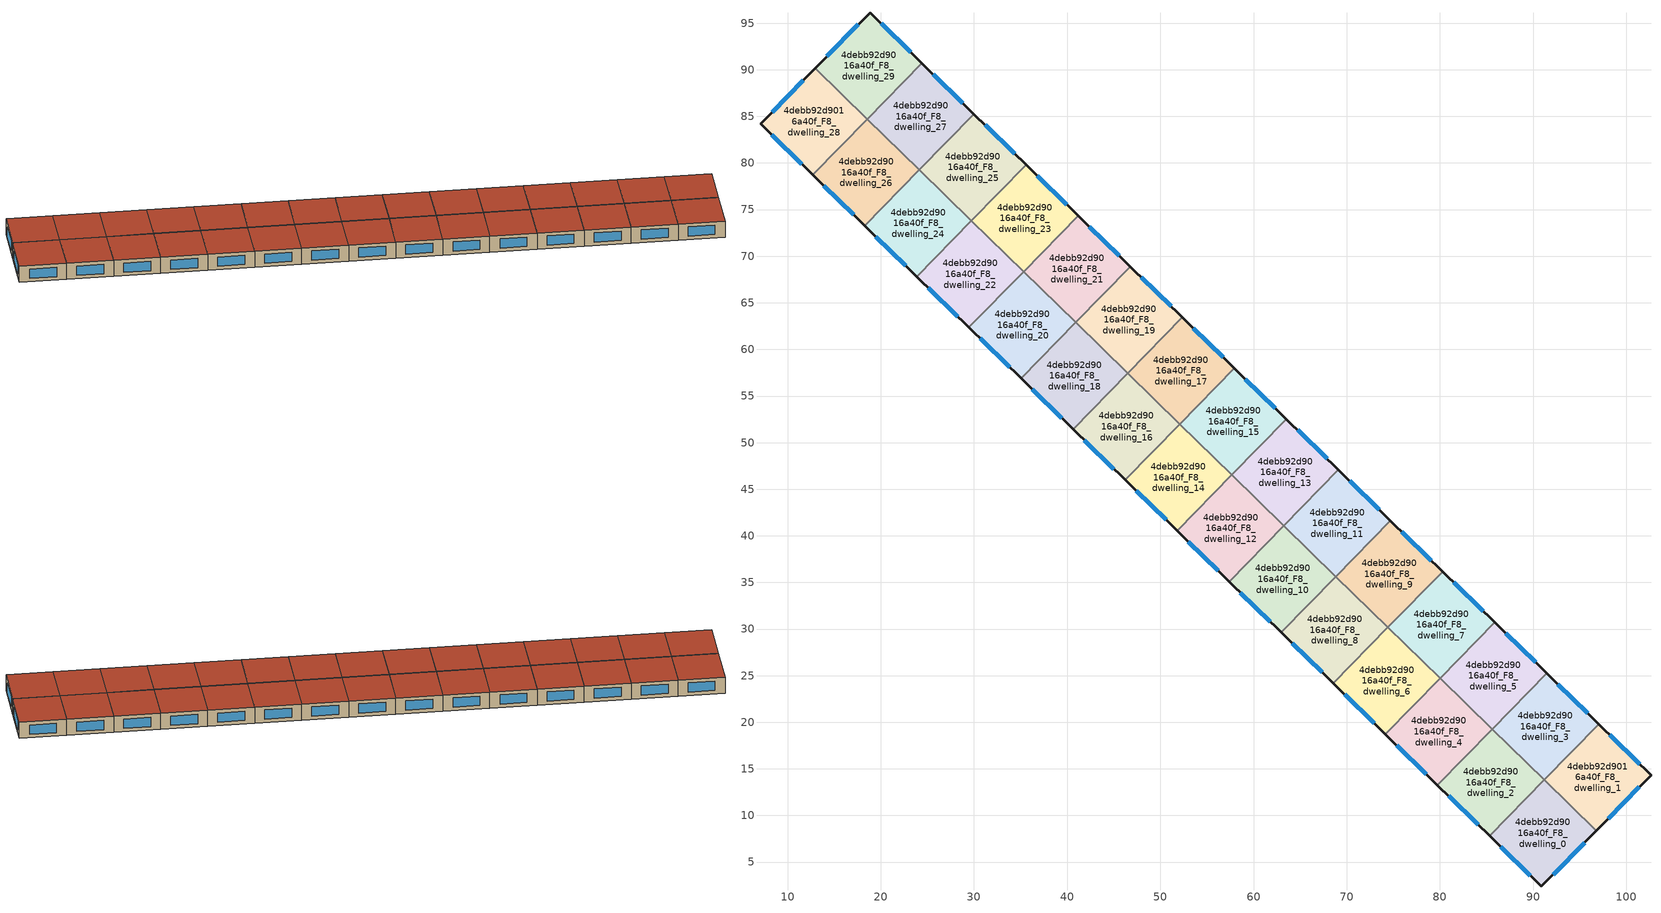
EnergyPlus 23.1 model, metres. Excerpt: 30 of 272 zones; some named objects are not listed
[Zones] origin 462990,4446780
4debb92d9016a40f_F8_dwelling_0
 floor to 4debb92d9016a40f_F7_dwelling_0 (EU_floor_Construction): 96.78,8.37 90.88,2.38 85.32,7.81 91.19,13.82 z24
 wall outside (EU_wall_Construction): 85.32,7.81 90.88,2.38 96.78,8.37 z24:27
 wall to 4debb92d9016a40f_F8_dwelling_1 (EU_wall_Construction): 96.78,8.37 91.19,13.82 z24:27
 wall to 4debb92d9016a40f_F8_dwelling_2 (EU_wall_Construction): 91.18,13.81 85.32,7.81 z24:27
 wall to 4debb92d9016a40f_F8_dwelling_3 (EU_wall_Construction): 91.19,13.82 91.18,13.81 z24:27
 window (EU_Window_Construction): 92.15,3.66 95.51,7.08 / 86.51,6.65 89.69,3.54 z24.64:26.36
 roof outside (EU_roof_Construction): 90.88,2.38 96.78,8.37 91.19,13.82 85.32,7.81 z27
4debb92d9016a40f_F8_dwelling_1
 floor to 4debb92d9016a40f_F7_dwelling_1 (EU_floor_Construction): 102.64,14.33 96.78,8.37 91.19,13.82 97.03,19.8 z24
 wall outside (EU_wall_Construction): 96.78,8.37 102.64,14.33 97.03,19.8 z24:27
 wall to 4debb92d9016a40f_F8_dwelling_3 (EU_wall_Construction): 97.03,19.8 91.19,13.82 z24:27
 window (EU_Window_Construction): 98.03,9.64 101.39,13.05 / 101.44,15.5 98.24,18.63 z24.64:26.36
 roof outside (EU_roof_Construction): 96.78,8.37 102.64,14.33 97.03,19.8 91.19,13.82 z27
4debb92d9016a40f_F8_dwelling_10
 floor to 4debb92d9016a40f_F7_dwelling_10 (EU_floor_Construction): 68.84,35.62 62.98,29.63 57.39,35.08 63.25,41.08 z24
 wall outside (EU_wall_Construction): 57.39,35.08 62.98,29.63 z24:27
 wall to 4debb92d9016a40f_F8_dwelling_12 (EU_wall_Construction): 63.25,41.08 57.39,35.08 z24:27
 wall to 4debb92d9016a40f_F8_dwelling_8 (EU_wall_Construction): 62.98,29.63 68.84,35.62 z24:27
 wall to 4debb92d9016a40f_F8_dwelling_11 (EU_wall_Construction): 68.84,35.62 63.25,41.08 z24:27
 window (EU_Window_Construction): 58.59,33.91 61.78,30.79 z24.64:26.36
 roof outside (EU_roof_Construction): 62.98,29.63 68.84,35.62 63.25,41.08 57.39,35.08 z27
4debb92d9016a40f_F8_dwelling_11
 floor to 4debb92d9016a40f_F7_dwelling_11 (EU_floor_Construction): 74.69,41.62 68.84,35.62 63.25,41.08 69.1,47.08 z24
 wall outside (EU_wall_Construction): 74.69,41.62 69.1,47.08 z24:27
 wall to 4debb92d9016a40f_F8_dwelling_13 (EU_wall_Construction): 69.1,47.08 63.25,41.08 z24:27
 wall to 4debb92d9016a40f_F8_dwelling_9 (EU_wall_Construction): 68.84,35.62 74.69,41.62 z24:27
 window (EU_Window_Construction): 73.49,42.79 70.3,45.91 z24.64:26.36
 roof outside (EU_roof_Construction): 68.84,35.62 74.69,41.62 69.1,47.08 63.25,41.08 z27
4debb92d9016a40f_F8_dwelling_12
 floor to 4debb92d9016a40f_F7_dwelling_12 (EU_floor_Construction): 63.25,41.08 57.39,35.08 51.81,40.54 57.66,46.53 z24
 wall outside (EU_wall_Construction): 51.81,40.54 57.39,35.08 z24:27
 wall to 4debb92d9016a40f_F8_dwelling_14 (EU_wall_Construction): 57.66,46.53 51.81,40.54 z24:27
 wall to 4debb92d9016a40f_F8_dwelling_13 (EU_wall_Construction): 63.25,41.08 57.66,46.53 z24:27
 window (EU_Window_Construction): 53,39.37 56.2,36.25 z24.64:26.36
 roof outside (EU_roof_Construction): 57.39,35.08 63.25,41.08 57.66,46.53 51.81,40.54 z27
4debb92d9016a40f_F8_dwelling_13
 floor to 4debb92d9016a40f_F7_dwelling_13 (EU_floor_Construction): 69.1,47.08 63.25,41.08 57.66,46.53 63.52,52.53 z24
 wall outside (EU_wall_Construction): 69.1,47.08 63.52,52.53 z24:27
 wall to 4debb92d9016a40f_F8_dwelling_15 (EU_wall_Construction): 63.52,52.53 57.66,46.53 z24:27
 window (EU_Window_Construction): 67.91,48.24 64.72,51.36 z24.64:26.36
 roof outside (EU_roof_Construction): 63.25,41.08 69.1,47.08 63.52,52.53 57.66,46.53 z27
4debb92d9016a40f_F8_dwelling_14
 floor to 4debb92d9016a40f_F7_dwelling_14 (EU_floor_Construction): 57.66,46.53 51.81,40.54 46.22,45.99 52.08,51.99 z24
 wall outside (EU_wall_Construction): 46.22,45.99 51.81,40.54 z24:27
 wall to 4debb92d9016a40f_F8_dwelling_16 (EU_wall_Construction): 52.08,51.99 46.22,45.99 z24:27
 wall to 4debb92d9016a40f_F8_dwelling_15 (EU_wall_Construction): 57.66,46.53 52.08,51.99 z24:27
 window (EU_Window_Construction): 47.42,44.82 50.61,41.7 z24.64:26.36
 roof outside (EU_roof_Construction): 51.81,40.54 57.66,46.53 52.08,51.99 46.22,45.99 z27
4debb92d9016a40f_F8_dwelling_15
 floor to 4debb92d9016a40f_F7_dwelling_15 (EU_floor_Construction): 63.52,52.53 57.66,46.53 52.08,51.99 57.93,57.99 z24
 wall outside (EU_wall_Construction): 63.52,52.53 57.93,57.99 z24:27
 wall to 4debb92d9016a40f_F8_dwelling_17 (EU_wall_Construction): 57.93,57.99 52.08,51.99 z24:27
 window (EU_Window_Construction): 62.32,53.7 59.13,56.82 z24.64:26.36
 roof outside (EU_roof_Construction): 57.66,46.53 63.52,52.53 57.93,57.99 52.08,51.99 z27
4debb92d9016a40f_F8_dwelling_16
 floor to 4debb92d9016a40f_F7_dwelling_16 (EU_floor_Construction): 52.08,51.99 46.22,45.99 40.64,51.44 46.49,57.44 z24
 wall outside (EU_wall_Construction): 40.64,51.44 46.22,45.99 z24:27
 wall to 4debb92d9016a40f_F8_dwelling_18 (EU_wall_Construction): 46.49,57.44 40.64,51.44 z24:27
 wall to 4debb92d9016a40f_F8_dwelling_17 (EU_wall_Construction): 52.08,51.99 46.49,57.44 z24:27
 window (EU_Window_Construction): 41.83,50.27 45.02,47.16 z24.64:26.36
 roof outside (EU_roof_Construction): 46.22,45.99 52.08,51.99 46.49,57.44 40.64,51.44 z27
4debb92d9016a40f_F8_dwelling_17
 floor to 4debb92d9016a40f_F7_dwelling_17 (EU_floor_Construction): 57.93,57.99 52.08,51.99 46.49,57.44 52.35,63.44 z24
 wall outside (EU_wall_Construction): 57.93,57.99 52.35,63.44 z24:27
 wall to 4debb92d9016a40f_F8_dwelling_19 (EU_wall_Construction): 52.35,63.44 46.49,57.44 z24:27
 window (EU_Window_Construction): 56.74,59.15 53.54,62.27 z24.64:26.36
 roof outside (EU_roof_Construction): 52.08,51.99 57.93,57.99 52.35,63.44 46.49,57.44 z27
4debb92d9016a40f_F8_dwelling_18
 floor to 4debb92d9016a40f_F7_dwelling_18 (EU_floor_Construction): 46.49,57.44 40.64,51.44 35.05,56.9 40.91,62.89 z24
 wall outside (EU_wall_Construction): 35.05,56.9 40.64,51.44 z24:27
 wall to 4debb92d9016a40f_F8_dwelling_20 (EU_wall_Construction): 40.91,62.89 35.05,56.9 z24:27
 wall to 4debb92d9016a40f_F8_dwelling_19 (EU_wall_Construction): 46.49,57.44 40.91,62.89 z24:27
 window (EU_Window_Construction): 36.25,55.73 39.44,52.61 z24.64:26.36
 roof outside (EU_roof_Construction): 40.64,51.44 46.49,57.44 40.91,62.89 35.05,56.9 z27
4debb92d9016a40f_F8_dwelling_19
 floor to 4debb92d9016a40f_F7_dwelling_19 (EU_floor_Construction): 52.35,63.44 46.49,57.44 40.91,62.89 46.76,68.89 z24
 wall outside (EU_wall_Construction): 52.35,63.44 46.76,68.89 z24:27
 wall to 4debb92d9016a40f_F8_dwelling_21 (EU_wall_Construction): 46.76,68.89 40.91,62.89 z24:27
 window (EU_Window_Construction): 51.15,64.61 47.96,67.72 z24.64:26.36
 roof outside (EU_roof_Construction): 46.49,57.44 52.35,63.44 46.76,68.89 40.91,62.89 z27
4debb92d9016a40f_F8_dwelling_2
 floor to 4debb92d9016a40f_F7_dwelling_2 (EU_floor_Construction): 91.18,13.81 85.32,7.81 79.73,13.26 85.59,19.26 z24
 wall outside (EU_wall_Construction): 79.73,13.26 85.32,7.81 z24:27
 wall to 4debb92d9016a40f_F8_dwelling_4 (EU_wall_Construction): 85.59,19.26 79.73,13.26 z24:27
 wall to 4debb92d9016a40f_F8_dwelling_3 (EU_wall_Construction): 91.18,13.81 85.59,19.26 z24:27
 window (EU_Window_Construction): 80.93,12.1 84.12,8.98 z24.64:26.36
 roof outside (EU_roof_Construction): 85.32,7.81 91.18,13.81 85.59,19.26 79.73,13.26 z27
4debb92d9016a40f_F8_dwelling_20
 floor to 4debb92d9016a40f_F7_dwelling_20 (EU_floor_Construction): 40.91,62.89 35.05,56.9 29.46,62.35 35.32,68.35 z24
 wall outside (EU_wall_Construction): 29.46,62.35 35.05,56.9 z24:27
 wall to 4debb92d9016a40f_F8_dwelling_22 (EU_wall_Construction): 35.32,68.35 29.46,62.35 z24:27
 wall to 4debb92d9016a40f_F8_dwelling_21 (EU_wall_Construction): 40.91,62.89 35.32,68.35 z24:27
 window (EU_Window_Construction): 30.66,61.18 33.85,58.07 z24.64:26.36
 roof outside (EU_roof_Construction): 35.05,56.9 40.91,62.89 35.32,68.35 29.46,62.35 z27
4debb92d9016a40f_F8_dwelling_21
 floor to 4debb92d9016a40f_F7_dwelling_21 (EU_floor_Construction): 46.76,68.89 40.91,62.89 35.32,68.35 41.18,74.35 z24
 wall outside (EU_wall_Construction): 46.76,68.89 41.18,74.35 z24:27
 wall to 4debb92d9016a40f_F8_dwelling_23 (EU_wall_Construction): 41.18,74.35 35.32,68.35 z24:27
 window (EU_Window_Construction): 45.57,70.06 42.37,73.18 z24.64:26.36
 roof outside (EU_roof_Construction): 40.91,62.89 46.76,68.89 41.18,74.35 35.32,68.35 z27
4debb92d9016a40f_F8_dwelling_22
 floor to 4debb92d9016a40f_F7_dwelling_22 (EU_floor_Construction): 35.32,68.35 29.46,62.35 23.88,67.81 29.73,73.8 z24
 wall outside (EU_wall_Construction): 23.88,67.81 29.46,62.35 z24:27
 wall to 4debb92d9016a40f_F8_dwelling_24 (EU_wall_Construction): 29.73,73.8 23.88,67.81 z24:27
 wall to 4debb92d9016a40f_F8_dwelling_23 (EU_wall_Construction): 35.32,68.35 29.73,73.8 z24:27
 window (EU_Window_Construction): 25.07,66.64 28.27,63.52 z24.64:26.36
 roof outside (EU_roof_Construction): 29.46,62.35 35.32,68.35 29.73,73.8 23.88,67.81 z27
4debb92d9016a40f_F8_dwelling_23
 floor to 4debb92d9016a40f_F7_dwelling_23 (EU_floor_Construction): 41.18,74.35 35.32,68.35 29.73,73.8 35.59,79.8 z24
 wall outside (EU_wall_Construction): 41.18,74.35 35.59,79.8 z24:27
 wall to 4debb92d9016a40f_F8_dwelling_25 (EU_wall_Construction): 35.59,79.8 29.73,73.8 z24:27
 window (EU_Window_Construction): 39.98,75.52 36.79,78.63 z24.64:26.36
 roof outside (EU_roof_Construction): 35.32,68.35 41.18,74.35 35.59,79.8 29.73,73.8 z27
4debb92d9016a40f_F8_dwelling_24
 floor to 4debb92d9016a40f_F7_dwelling_24 (EU_floor_Construction): 29.73,73.8 23.88,67.81 18.29,73.26 24.15,79.26 z24
 wall outside (EU_wall_Construction): 18.29,73.26 23.88,67.81 z24:27
 wall to 4debb92d9016a40f_F8_dwelling_26 (EU_wall_Construction): 24.15,79.26 18.29,73.26 z24:27
 wall to 4debb92d9016a40f_F8_dwelling_25 (EU_wall_Construction): 29.73,73.8 24.15,79.26 z24:27
 window (EU_Window_Construction): 19.49,72.09 22.68,68.97 z24.64:26.36
 roof outside (EU_roof_Construction): 23.88,67.81 29.73,73.8 24.15,79.26 18.29,73.26 z27
4debb92d9016a40f_F8_dwelling_25
 floor to 4debb92d9016a40f_F7_dwelling_25 (EU_floor_Construction): 35.59,79.8 29.73,73.8 24.15,79.26 30,85.26 z24
 wall outside (EU_wall_Construction): 35.59,79.8 30,85.26 z24:27
 wall to 4debb92d9016a40f_F8_dwelling_27 (EU_wall_Construction): 30,85.26 24.15,79.26 z24:27
 window (EU_Window_Construction): 34.39,80.97 31.2,84.09 z24.64:26.36
 roof outside (EU_roof_Construction): 29.73,73.8 35.59,79.8 30,85.26 24.15,79.26 z27
4debb92d9016a40f_F8_dwelling_26
 floor to 4debb92d9016a40f_F7_dwelling_26 (EU_floor_Construction): 24.15,79.26 18.29,73.26 12.71,78.71 18.56,84.71 z24
 wall outside (EU_wall_Construction): 12.71,78.71 18.29,73.26 z24:27
 wall to 4debb92d9016a40f_F8_dwelling_27 (EU_wall_Construction): 24.15,79.26 18.56,84.71 z24:27
 wall to 4debb92d9016a40f_F8_dwelling_28 (EU_wall_Construction): 18.55,84.7 12.71,78.71 z24:27
 wall to 4debb92d9016a40f_F8_dwelling_29 (EU_wall_Construction): 18.56,84.71 18.55,84.7 z24:27
 window (EU_Window_Construction): 13.9,77.55 17.1,74.43 z24.64:26.36
 roof outside (EU_roof_Construction): 18.29,73.26 24.15,79.26 18.56,84.71 12.71,78.71 z27
4debb92d9016a40f_F8_dwelling_27
 floor to 4debb92d9016a40f_F7_dwelling_27 (EU_floor_Construction): 30,85.26 24.15,79.26 18.56,84.71 24.42,90.71 z24
 wall outside (EU_wall_Construction): 30,85.26 24.42,90.71 z24:27
 wall to 4debb92d9016a40f_F8_dwelling_29 (EU_wall_Construction): 24.42,90.71 18.56,84.71 z24:27
 window (EU_Window_Construction): 28.81,86.42 25.62,89.54 z24.64:26.36
 roof outside (EU_roof_Construction): 24.15,79.26 30,85.26 24.42,90.71 18.56,84.71 z27
4debb92d9016a40f_F8_dwelling_28
 floor to 4debb92d9016a40f_F7_dwelling_28 (EU_floor_Construction): 18.55,84.7 12.71,78.71 7.1,84.19 12.97,90.16 z24
 wall outside (EU_wall_Construction): 12.97,90.16 7.1,84.19 12.71,78.71 z24:27
 wall to 4debb92d9016a40f_F8_dwelling_29 (EU_wall_Construction): 18.55,84.7 12.97,90.16 z24:27
 window (EU_Window_Construction): 11.71,88.88 8.35,85.47 / 8.3,83.02 11.5,79.89 z24.64:26.36
 roof outside (EU_roof_Construction): 12.71,78.71 18.55,84.7 12.97,90.16 7.1,84.19 z27
4debb92d9016a40f_F8_dwelling_29
 floor to 4debb92d9016a40f_F7_dwelling_29 (EU_floor_Construction): 24.42,90.71 18.55,84.7 12.97,90.16 18.85,96.14 z24
 wall outside (EU_wall_Construction): 24.42,90.71 18.85,96.14 12.97,90.16 z24:27
 window (EU_Window_Construction): 17.59,94.86 14.23,91.44 / 23.23,91.87 20.05,94.98 z24.64:26.36
 roof outside (EU_roof_Construction): 18.55,84.7 24.42,90.71 18.85,96.14 12.97,90.16 z27
4debb92d9016a40f_F8_dwelling_3
 floor to 4debb92d9016a40f_F7_dwelling_3 (EU_floor_Construction): 97.03,19.8 91.18,13.81 85.59,19.26 91.45,25.26 z24
 wall outside (EU_wall_Construction): 97.03,19.8 91.45,25.26 z24:27
 wall to 4debb92d9016a40f_F8_dwelling_5 (EU_wall_Construction): 91.45,25.26 85.59,19.26 z24:27
 window (EU_Window_Construction): 95.84,20.97 92.64,24.09 z24.64:26.36
 roof outside (EU_roof_Construction): 91.18,13.81 97.03,19.8 91.45,25.26 85.59,19.26 z27
4debb92d9016a40f_F8_dwelling_4
 floor to 4debb92d9016a40f_F7_dwelling_4 (EU_floor_Construction): 85.59,19.26 79.73,13.26 74.15,18.72 80.01,24.72 z24
 wall outside (EU_wall_Construction): 74.15,18.72 79.73,13.26 z24:27
 wall to 4debb92d9016a40f_F8_dwelling_6 (EU_wall_Construction): 80.01,24.72 74.15,18.72 z24:27
 wall to 4debb92d9016a40f_F8_dwelling_5 (EU_wall_Construction): 85.59,19.26 80.01,24.72 z24:27
 window (EU_Window_Construction): 75.35,17.55 78.54,14.43 z24.64:26.36
 roof outside (EU_roof_Construction): 79.73,13.26 85.59,19.26 80.01,24.72 74.15,18.72 z27
4debb92d9016a40f_F8_dwelling_5
 floor to 4debb92d9016a40f_F7_dwelling_5 (EU_floor_Construction): 91.45,25.26 85.59,19.26 80.01,24.72 85.86,30.71 z24
 wall outside (EU_wall_Construction): 91.45,25.26 85.86,30.71 z24:27
 wall to 4debb92d9016a40f_F8_dwelling_7 (EU_wall_Construction): 85.86,30.71 80.01,24.72 z24:27
 window (EU_Window_Construction): 90.25,26.43 87.06,29.55 z24.64:26.36
 roof outside (EU_roof_Construction): 85.59,19.26 91.45,25.26 85.86,30.71 80.01,24.72 z27
4debb92d9016a40f_F8_dwelling_6
 floor to 4debb92d9016a40f_F7_dwelling_6 (EU_floor_Construction): 80.01,24.72 74.15,18.72 68.56,24.17 74.42,30.17 z24
 wall outside (EU_wall_Construction): 68.56,24.17 74.15,18.72 z24:27
 wall to 4debb92d9016a40f_F8_dwelling_8 (EU_wall_Construction): 74.42,30.17 68.56,24.17 z24:27
 wall to 4debb92d9016a40f_F8_dwelling_7 (EU_wall_Construction): 74.15,18.72 80.01,24.72 74.42,30.17 z24:27
 window (EU_Window_Construction): 69.76,23 72.95,19.89 z24.64:26.36
 roof outside (EU_roof_Construction): 74.15,18.72 80.01,24.72 74.42,30.17 68.56,24.17 z27
4debb92d9016a40f_F8_dwelling_7
 floor to 4debb92d9016a40f_F7_dwelling_7 (EU_floor_Construction): 85.86,30.71 80.01,24.72 74.42,30.17 80.28,36.17 z24
 wall outside (EU_wall_Construction): 85.86,30.71 80.28,36.17 z24:27
 wall to 4debb92d9016a40f_F8_dwelling_9 (EU_wall_Construction): 80.28,36.17 74.42,30.17 z24:27
 wall adiabatic (EU_wall_Construction): 74.15,18.72 80.01,24.72 z24:27
 window (EU_Window_Construction): 84.67,31.88 81.47,35 z24.64:26.36
 roof outside (EU_roof_Construction): 80.01,24.72 85.86,30.71 80.28,36.17 74.42,30.17 z27
4debb92d9016a40f_F8_dwelling_8
 floor to 4debb92d9016a40f_F7_dwelling_8 (EU_floor_Construction): 74.42,30.17 68.56,24.17 62.98,29.63 68.84,35.62 z24
 wall outside (EU_wall_Construction): 62.98,29.63 68.56,24.17 z24:27
 wall to 4debb92d9016a40f_F8_dwelling_9 (EU_wall_Construction): 74.42,30.17 68.84,35.62 z24:27
 window (EU_Window_Construction): 64.17,28.46 67.37,25.34 z24.64:26.36
 roof outside (EU_roof_Construction): 68.56,24.17 74.42,30.17 68.84,35.62 62.98,29.63 z27
4debb92d9016a40f_F8_dwelling_9
 floor to 4debb92d9016a40f_F7_dwelling_9 (EU_floor_Construction): 80.28,36.17 74.42,30.17 68.84,35.62 74.69,41.62 z24
 wall outside (EU_wall_Construction): 80.28,36.17 74.69,41.62 z24:27
 window (EU_Window_Construction): 79.08,37.34 75.89,40.45 z24.64:26.36
 roof outside (EU_roof_Construction): 74.42,30.17 80.28,36.17 74.69,41.62 68.84,35.62 z27
[Building]
EU S2 Campaign: North Axis=0; Terrain=City; Solar Distribution=FullExterior
[Site:Location]
Yerevan-Zvartnots.Intl.AP: Latitude=40.15; Longitude=44.383; Time Zone=4; Elevation=854
[SizingPeriod:WeatherFileDays]
AnnualSizingPeriod: Begin Month=1; Begin Day of Month=1; End Month=12; End Day of Month=31; Day of Week for Start Day=Monday; Use Weather File Daylight Saving Period=No; Use Weather File Rain and Snow Indicators=No
[MATERIAL]
EU_InternalMass_Material: Roughness=MediumRough; Thickness=0.1; Conductivity=1; Density=1800; Specific Heat=900; Thermal Absorptance=0.9; Solar Absorptance=0.7; Visible Absorptance=0.7
[MATERIAL:NOMASS] Roughness=MediumRough; Thermal Absorptance=0.9; Solar Absorptance=0.7; Visible Absorptance=0.7
Name | Thermal Resistance
EU_wall_NoMass | 1.05043
EU_roof_NoMass | 1.45357
EU_floor_NoMass | 0.478065
[WINDOWMATERIAL:SIMPLEGLAZINGSYSTEM]
EU_Window_SimpleGlazing: UFactor=2.5566; Solar Heat Gain Coefficient=0.75; Visible Transmittance=0.75
[CONSTRUCTION]
EU_wall_Construction: EU_wall_NoMass
EU_roof_Construction: EU_roof_NoMass
EU_floor_Construction: EU_floor_NoMass
EU_Window_Construction: EU_Window_SimpleGlazing
EU_InternalMass_Construction: EU_InternalMass_Material
[ZONE] Type=1; Multiplier=1; Ceiling Height=autocalculate; Floor Area=autocalculate; Part of Total Floor Area=Yes
Name | Volume
4debb92d9016a40f_F8_dwelling_0; 4debb92d9016a40f_F8_dwelling_11; 4debb92d9016a40f_F8_dwelling_14; 4debb92d9016a40f_F8_dwelling_22; 4debb92d9016a40f_F8_dwelling_24 | 196.331
4debb92d9016a40f_F8_dwelling_1; 4debb92d9016a40f_F8_dwelling_28 | 196.335
4debb92d9016a40f_F8_dwelling_10 | 196.347
4debb92d9016a40f_F8_dwelling_12; 4debb92d9016a40f_F8_dwelling_2 | 196.313
4debb92d9016a40f_F8_dwelling_13; 4debb92d9016a40f_F8_dwelling_27; 4debb92d9016a40f_F8_dwelling_8 | 196.33
4debb92d9016a40f_F8_dwelling_15; 4debb92d9016a40f_F8_dwelling_23 | 196.364
4debb92d9016a40f_F8_dwelling_16; 4debb92d9016a40f_F8_dwelling_21; 4debb92d9016a40f_F8_dwelling_3; 4debb92d9016a40f_F8_dwelling_6 | 196.329
4debb92d9016a40f_F8_dwelling_17 | 196.3125
4debb92d9016a40f_F8_dwelling_18; 4debb92d9016a40f_F8_dwelling_19; 4debb92d9016a40f_F8_dwelling_25; 4debb92d9016a40f_F8_dwelling_5 | 196.348
4debb92d9016a40f_F8_dwelling_20 | 196.295
4debb92d9016a40f_F8_dwelling_26 | 196.314
4debb92d9016a40f_F8_dwelling_29 | 196.332
4debb92d9016a40f_F8_dwelling_4 | 196.365
4debb92d9016a40f_F8_dwelling_7 | 196.321
4debb92d9016a40f_F8_dwelling_9 | 196.312
[INTERNALMASS] Construction=EU_InternalMass_Construction
Name | Zone or ZoneList | Surface Area
4debb92d9016a40f_F8_dwelling_0_EU_InternalMass | 4debb92d9016a40f_F8_dwelling_0 | 65.4444
4debb92d9016a40f_F8_dwelling_1_EU_InternalMass | 4debb92d9016a40f_F8_dwelling_1 | 65.4458
4debb92d9016a40f_F8_dwelling_2_EU_InternalMass | 4debb92d9016a40f_F8_dwelling_2 | 65.4389
4debb92d9016a40f_F8_dwelling_3_EU_InternalMass | 4debb92d9016a40f_F8_dwelling_3 | 65.4432
4debb92d9016a40f_F8_dwelling_4_EU_InternalMass | 4debb92d9016a40f_F8_dwelling_4 | 65.4534
4debb92d9016a40f_F8_dwelling_5_EU_InternalMass | 4debb92d9016a40f_F8_dwelling_5 | 65.4479
4debb92d9016a40f_F8_dwelling_6_EU_InternalMass | 4debb92d9016a40f_F8_dwelling_6 | 65.4361
4debb92d9016a40f_F8_dwelling_7_EU_InternalMass | 4debb92d9016a40f_F8_dwelling_7 | 65.4475
4debb92d9016a40f_F8_dwelling_8_EU_InternalMass | 4debb92d9016a40f_F8_dwelling_8 | 65.4432
4debb92d9016a40f_F8_dwelling_9_EU_InternalMass | 4debb92d9016a40f_F8_dwelling_9 | 65.4389
4debb92d9016a40f_F8_dwelling_10_EU_InternalMass | 4debb92d9016a40f_F8_dwelling_10 | 65.4504
4debb92d9016a40f_F8_dwelling_11_EU_InternalMass | 4debb92d9016a40f_F8_dwelling_11 | 65.445
4debb92d9016a40f_F8_dwelling_12_EU_InternalMass | 4debb92d9016a40f_F8_dwelling_12 | 65.439
4debb92d9016a40f_F8_dwelling_13_EU_InternalMass | 4debb92d9016a40f_F8_dwelling_13 | 65.4418
4debb92d9016a40f_F8_dwelling_14_EU_InternalMass | 4debb92d9016a40f_F8_dwelling_14 | 65.4436
4debb92d9016a40f_F8_dwelling_15_EU_InternalMass | 4debb92d9016a40f_F8_dwelling_15 | 65.4534
4debb92d9016a40f_F8_dwelling_16_EU_InternalMass | 4debb92d9016a40f_F8_dwelling_16 | 65.4432
4debb92d9016a40f_F8_dwelling_17_EU_InternalMass | 4debb92d9016a40f_F8_dwelling_17 | 65.4389
4debb92d9016a40f_F8_dwelling_18_EU_InternalMass | 4debb92d9016a40f_F8_dwelling_18 | 65.4507
4debb92d9016a40f_F8_dwelling_19_EU_InternalMass | 4debb92d9016a40f_F8_dwelling_19 | 65.4507
4debb92d9016a40f_F8_dwelling_20_EU_InternalMass | 4debb92d9016a40f_F8_dwelling_20 | 65.4332
4debb92d9016a40f_F8_dwelling_21_EU_InternalMass | 4debb92d9016a40f_F8_dwelling_21 | 65.4415
4debb92d9016a40f_F8_dwelling_22_EU_InternalMass | 4debb92d9016a40f_F8_dwelling_22 | 65.4436
4debb92d9016a40f_F8_dwelling_23_EU_InternalMass | 4debb92d9016a40f_F8_dwelling_23 | 65.4534
4debb92d9016a40f_F8_dwelling_24_EU_InternalMass | 4debb92d9016a40f_F8_dwelling_24 | 65.4422
4debb92d9016a40f_F8_dwelling_25_EU_InternalMass | 4debb92d9016a40f_F8_dwelling_25 | 65.4505
4debb92d9016a40f_F8_dwelling_26_EU_InternalMass | 4debb92d9016a40f_F8_dwelling_26 | 65.4379
4debb92d9016a40f_F8_dwelling_27_EU_InternalMass | 4debb92d9016a40f_F8_dwelling_27 | 65.4445
4debb92d9016a40f_F8_dwelling_28_EU_InternalMass | 4debb92d9016a40f_F8_dwelling_28 | 65.4458
4debb92d9016a40f_F8_dwelling_29_EU_InternalMass | 4debb92d9016a40f_F8_dwelling_29 | 65.4433
[OTHEREQUIPMENT] Fuel Type=Electricity; Design Level Calculation Method=Watts/Area; Power per Zone Floor Area=1; Fraction Latent=0; Fraction Radiant=0; Fraction Lost=0; Carbon Dioxide Generation Rate=0; EndUse Subcategory=EU_Step8_InternalGains
Name | Zone or ZoneList or Space or SpaceList | Schedule
EU_Step8_InternalGain_4debb92d9016a40f_F8_dwelling_0_f000 | 4debb92d9016a40f_F8_dwelling_0 | EU_Step8_GainSchedule_4debb92d9016a40f_F8_dwelling_0_f000
EU_Step8_InternalGain_4debb92d9016a40f_F8_dwelling_1_f000 | 4debb92d9016a40f_F8_dwelling_1 | EU_Step8_GainSchedule_4debb92d9016a40f_F8_dwelling_1_f000
EU_Step8_InternalGain_4debb92d9016a40f_F8_dwelling_2_f000 | 4debb92d9016a40f_F8_dwelling_2 | EU_Step8_GainSchedule_4debb92d9016a40f_F8_dwelling_2_f000
EU_Step8_InternalGain_4debb92d9016a40f_F8_dwelling_3_f000 | 4debb92d9016a40f_F8_dwelling_3 | EU_Step8_GainSchedule_4debb92d9016a40f_F8_dwelling_3_f000
EU_Step8_InternalGain_4debb92d9016a40f_F8_dwelling_4_f000 | 4debb92d9016a40f_F8_dwelling_4 | EU_Step8_GainSchedule_4debb92d9016a40f_F8_dwelling_4_f000
EU_Step8_InternalGain_4debb92d9016a40f_F8_dwelling_5_f000 | 4debb92d9016a40f_F8_dwelling_5 | EU_Step8_GainSchedule_4debb92d9016a40f_F8_dwelling_5_f000
EU_Step8_InternalGain_4debb92d9016a40f_F8_dwelling_6_f000 | 4debb92d9016a40f_F8_dwelling_6 | EU_Step8_GainSchedule_4debb92d9016a40f_F8_dwelling_6_f000
EU_Step8_InternalGain_4debb92d9016a40f_F8_dwelling_7_f000 | 4debb92d9016a40f_F8_dwelling_7 | EU_Step8_GainSchedule_4debb92d9016a40f_F8_dwelling_7_f000
EU_Step8_InternalGain_4debb92d9016a40f_F8_dwelling_8_f000 | 4debb92d9016a40f_F8_dwelling_8 | EU_Step8_GainSchedule_4debb92d9016a40f_F8_dwelling_8_f000
EU_Step8_InternalGain_4debb92d9016a40f_F8_dwelling_9_f000 | 4debb92d9016a40f_F8_dwelling_9 | EU_Step8_GainSchedule_4debb92d9016a40f_F8_dwelling_9_f000
EU_Step8_InternalGain_4debb92d9016a40f_F8_dwelling_10_f000 | 4debb92d9016a40f_F8_dwelling_10 | EU_Step8_GainSchedule_4debb92d9016a40f_F8_dwelling_10_f000
EU_Step8_InternalGain_4debb92d9016a40f_F8_dwelling_11_f000 | 4debb92d9016a40f_F8_dwelling_11 | EU_Step8_GainSchedule_4debb92d9016a40f_F8_dwelling_11_f000
EU_Step8_InternalGain_4debb92d9016a40f_F8_dwelling_12_f000 | 4debb92d9016a40f_F8_dwelling_12 | EU_Step8_GainSchedule_4debb92d9016a40f_F8_dwelling_12_f000
EU_Step8_InternalGain_4debb92d9016a40f_F8_dwelling_13_f000 | 4debb92d9016a40f_F8_dwelling_13 | EU_Step8_GainSchedule_4debb92d9016a40f_F8_dwelling_13_f000
EU_Step8_InternalGain_4debb92d9016a40f_F8_dwelling_14_f000 | 4debb92d9016a40f_F8_dwelling_14 | EU_Step8_GainSchedule_4debb92d9016a40f_F8_dwelling_14_f000
EU_Step8_InternalGain_4debb92d9016a40f_F8_dwelling_15_f000 | 4debb92d9016a40f_F8_dwelling_15 | EU_Step8_GainSchedule_4debb92d9016a40f_F8_dwelling_15_f000
EU_Step8_InternalGain_4debb92d9016a40f_F8_dwelling_16_f000 | 4debb92d9016a40f_F8_dwelling_16 | EU_Step8_GainSchedule_4debb92d9016a40f_F8_dwelling_16_f000
EU_Step8_InternalGain_4debb92d9016a40f_F8_dwelling_17_f000 | 4debb92d9016a40f_F8_dwelling_17 | EU_Step8_GainSchedule_4debb92d9016a40f_F8_dwelling_17_f000
EU_Step8_InternalGain_4debb92d9016a40f_F8_dwelling_18_f000 | 4debb92d9016a40f_F8_dwelling_18 | EU_Step8_GainSchedule_4debb92d9016a40f_F8_dwelling_18_f000
EU_Step8_InternalGain_4debb92d9016a40f_F8_dwelling_19_f000 | 4debb92d9016a40f_F8_dwelling_19 | EU_Step8_GainSchedule_4debb92d9016a40f_F8_dwelling_19_f000
EU_Step8_InternalGain_4debb92d9016a40f_F8_dwelling_20_f000 | 4debb92d9016a40f_F8_dwelling_20 | EU_Step8_GainSchedule_4debb92d9016a40f_F8_dwelling_20_f000
EU_Step8_InternalGain_4debb92d9016a40f_F8_dwelling_21_f000 | 4debb92d9016a40f_F8_dwelling_21 | EU_Step8_GainSchedule_4debb92d9016a40f_F8_dwelling_21_f000
EU_Step8_InternalGain_4debb92d9016a40f_F8_dwelling_22_f000 | 4debb92d9016a40f_F8_dwelling_22 | EU_Step8_GainSchedule_4debb92d9016a40f_F8_dwelling_22_f000
EU_Step8_InternalGain_4debb92d9016a40f_F8_dwelling_23_f000 | 4debb92d9016a40f_F8_dwelling_23 | EU_Step8_GainSchedule_4debb92d9016a40f_F8_dwelling_23_f000
EU_Step8_InternalGain_4debb92d9016a40f_F8_dwelling_24_f000 | 4debb92d9016a40f_F8_dwelling_24 | EU_Step8_GainSchedule_4debb92d9016a40f_F8_dwelling_24_f000
EU_Step8_InternalGain_4debb92d9016a40f_F8_dwelling_25_f000 | 4debb92d9016a40f_F8_dwelling_25 | EU_Step8_GainSchedule_4debb92d9016a40f_F8_dwelling_25_f000
EU_Step8_InternalGain_4debb92d9016a40f_F8_dwelling_26_f000 | 4debb92d9016a40f_F8_dwelling_26 | EU_Step8_GainSchedule_4debb92d9016a40f_F8_dwelling_26_f000
EU_Step8_InternalGain_4debb92d9016a40f_F8_dwelling_27_f000 | 4debb92d9016a40f_F8_dwelling_27 | EU_Step8_GainSchedule_4debb92d9016a40f_F8_dwelling_27_f000
EU_Step8_InternalGain_4debb92d9016a40f_F8_dwelling_28_f000 | 4debb92d9016a40f_F8_dwelling_28 | EU_Step8_GainSchedule_4debb92d9016a40f_F8_dwelling_28_f000
EU_Step8_InternalGain_4debb92d9016a40f_F8_dwelling_29_f000 | 4debb92d9016a40f_F8_dwelling_29 | EU_Step8_GainSchedule_4debb92d9016a40f_F8_dwelling_29_f000
[ZONEVENTILATION:DESIGNFLOWRATE] Schedule=EU_AlwaysOn; Design Flow Rate Calculation Method=AirChanges/Hour; Air Changes per Hour=0.557805; Ventilation Type=Natural; Fan Pressure Rise=0; Fan Total Efficiency=1; Constant Term Coefficient=1; Temperature Term Coefficient=0; Velocity Term Coefficient=0; Velocity Squared Term Coefficient=0; Minimum Indoor Temperature=-100; Maximum Indoor Temperature=100; Delta Temperature=-100; Minimum Outdoor Temperature=-100; Maximum Outdoor Temperature=100; Maximum Wind Speed=40
Name | Zone or ZoneList or Space or SpaceList
EU_ConstantAir_4debb92d9016a40f_F8_dwelling_0 | 4debb92d9016a40f_F8_dwelling_0
EU_ConstantAir_4debb92d9016a40f_F8_dwelling_1 | 4debb92d9016a40f_F8_dwelling_1
EU_ConstantAir_4debb92d9016a40f_F8_dwelling_2 | 4debb92d9016a40f_F8_dwelling_2
EU_ConstantAir_4debb92d9016a40f_F8_dwelling_3 | 4debb92d9016a40f_F8_dwelling_3
EU_ConstantAir_4debb92d9016a40f_F8_dwelling_4 | 4debb92d9016a40f_F8_dwelling_4
EU_ConstantAir_4debb92d9016a40f_F8_dwelling_5 | 4debb92d9016a40f_F8_dwelling_5
EU_ConstantAir_4debb92d9016a40f_F8_dwelling_6 | 4debb92d9016a40f_F8_dwelling_6
EU_ConstantAir_4debb92d9016a40f_F8_dwelling_7 | 4debb92d9016a40f_F8_dwelling_7
EU_ConstantAir_4debb92d9016a40f_F8_dwelling_8 | 4debb92d9016a40f_F8_dwelling_8
EU_ConstantAir_4debb92d9016a40f_F8_dwelling_9 | 4debb92d9016a40f_F8_dwelling_9
EU_ConstantAir_4debb92d9016a40f_F8_dwelling_10 | 4debb92d9016a40f_F8_dwelling_10
EU_ConstantAir_4debb92d9016a40f_F8_dwelling_11 | 4debb92d9016a40f_F8_dwelling_11
EU_ConstantAir_4debb92d9016a40f_F8_dwelling_12 | 4debb92d9016a40f_F8_dwelling_12
EU_ConstantAir_4debb92d9016a40f_F8_dwelling_13 | 4debb92d9016a40f_F8_dwelling_13
EU_ConstantAir_4debb92d9016a40f_F8_dwelling_14 | 4debb92d9016a40f_F8_dwelling_14
EU_ConstantAir_4debb92d9016a40f_F8_dwelling_15 | 4debb92d9016a40f_F8_dwelling_15
EU_ConstantAir_4debb92d9016a40f_F8_dwelling_16 | 4debb92d9016a40f_F8_dwelling_16
EU_ConstantAir_4debb92d9016a40f_F8_dwelling_17 | 4debb92d9016a40f_F8_dwelling_17
EU_ConstantAir_4debb92d9016a40f_F8_dwelling_18 | 4debb92d9016a40f_F8_dwelling_18
EU_ConstantAir_4debb92d9016a40f_F8_dwelling_19 | 4debb92d9016a40f_F8_dwelling_19
EU_ConstantAir_4debb92d9016a40f_F8_dwelling_20 | 4debb92d9016a40f_F8_dwelling_20
EU_ConstantAir_4debb92d9016a40f_F8_dwelling_21 | 4debb92d9016a40f_F8_dwelling_21
EU_ConstantAir_4debb92d9016a40f_F8_dwelling_22 | 4debb92d9016a40f_F8_dwelling_22
EU_ConstantAir_4debb92d9016a40f_F8_dwelling_23 | 4debb92d9016a40f_F8_dwelling_23
EU_ConstantAir_4debb92d9016a40f_F8_dwelling_24 | 4debb92d9016a40f_F8_dwelling_24
EU_ConstantAir_4debb92d9016a40f_F8_dwelling_25 | 4debb92d9016a40f_F8_dwelling_25
EU_ConstantAir_4debb92d9016a40f_F8_dwelling_26 | 4debb92d9016a40f_F8_dwelling_26
EU_ConstantAir_4debb92d9016a40f_F8_dwelling_27 | 4debb92d9016a40f_F8_dwelling_27
EU_ConstantAir_4debb92d9016a40f_F8_dwelling_28 | 4debb92d9016a40f_F8_dwelling_28
EU_ConstantAir_4debb92d9016a40f_F8_dwelling_29 | 4debb92d9016a40f_F8_dwelling_29
[HVACTEMPLATE:ZONE:IDEALLOADSAIRSYSTEM] System Availability Schedule=EU_AlwaysOn; Maximum Heating Supply Air Temperature=50; Minimum Cooling Supply Air Temperature=13; Maximum Heating Supply Air Humidity Ratio=0.0156; Minimum Cooling Supply Air Humidity Ratio=0.0077; Heating Limit=NoLimit; Cooling Limit=NoLimit; Heating Availability Schedule=EU_AlwaysOn; Cooling Availability Schedule=EU_CoolingOff; Dehumidification Control Type=ConstantSensibleHeatRatio; Cooling Sensible Heat Ratio=0.7; Dehumidification Setpoint=60; Humidification Control Type=None; Humidification Setpoint=30; Outdoor Air Method=None; Outdoor Air Flow Rate per Person=0.00944; Outdoor Air Flow Rate per Zone Floor Area=0; Outdoor Air Flow Rate per Zone=0; Demand Controlled Ventilation Type=None; Outdoor Air Economizer Type=NoEconomizer; Heat Recovery Type=None; Sensible Heat Recovery Effectiveness=0.7; Latent Heat Recovery Effectiveness=0.65
Name | Template Thermostat
4debb92d9016a40f_F8_dwelling_0 | EU_HeatOnly_4debb92d9016a40f_F8_dwelling_0
4debb92d9016a40f_F8_dwelling_1 | EU_HeatOnly_4debb92d9016a40f_F8_dwelling_1
4debb92d9016a40f_F8_dwelling_2 | EU_HeatOnly_4debb92d9016a40f_F8_dwelling_2
4debb92d9016a40f_F8_dwelling_3 | EU_HeatOnly_4debb92d9016a40f_F8_dwelling_3
4debb92d9016a40f_F8_dwelling_4 | EU_HeatOnly_4debb92d9016a40f_F8_dwelling_4
4debb92d9016a40f_F8_dwelling_5 | EU_HeatOnly_4debb92d9016a40f_F8_dwelling_5
4debb92d9016a40f_F8_dwelling_6 | EU_HeatOnly_4debb92d9016a40f_F8_dwelling_6
4debb92d9016a40f_F8_dwelling_7 | EU_HeatOnly_4debb92d9016a40f_F8_dwelling_7
4debb92d9016a40f_F8_dwelling_8 | EU_HeatOnly_4debb92d9016a40f_F8_dwelling_8
4debb92d9016a40f_F8_dwelling_9 | EU_HeatOnly_4debb92d9016a40f_F8_dwelling_9
4debb92d9016a40f_F8_dwelling_10 | EU_HeatOnly_4debb92d9016a40f_F8_dwelling_10
4debb92d9016a40f_F8_dwelling_11 | EU_HeatOnly_4debb92d9016a40f_F8_dwelling_11
4debb92d9016a40f_F8_dwelling_12 | EU_HeatOnly_4debb92d9016a40f_F8_dwelling_12
4debb92d9016a40f_F8_dwelling_13 | EU_HeatOnly_4debb92d9016a40f_F8_dwelling_13
4debb92d9016a40f_F8_dwelling_14 | EU_HeatOnly_4debb92d9016a40f_F8_dwelling_14
4debb92d9016a40f_F8_dwelling_15 | EU_HeatOnly_4debb92d9016a40f_F8_dwelling_15
4debb92d9016a40f_F8_dwelling_16 | EU_HeatOnly_4debb92d9016a40f_F8_dwelling_16
4debb92d9016a40f_F8_dwelling_17 | EU_HeatOnly_4debb92d9016a40f_F8_dwelling_17
4debb92d9016a40f_F8_dwelling_18 | EU_HeatOnly_4debb92d9016a40f_F8_dwelling_18
4debb92d9016a40f_F8_dwelling_19 | EU_HeatOnly_4debb92d9016a40f_F8_dwelling_19
4debb92d9016a40f_F8_dwelling_20 | EU_HeatOnly_4debb92d9016a40f_F8_dwelling_20
4debb92d9016a40f_F8_dwelling_21 | EU_HeatOnly_4debb92d9016a40f_F8_dwelling_21
4debb92d9016a40f_F8_dwelling_22 | EU_HeatOnly_4debb92d9016a40f_F8_dwelling_22
4debb92d9016a40f_F8_dwelling_23 | EU_HeatOnly_4debb92d9016a40f_F8_dwelling_23
4debb92d9016a40f_F8_dwelling_24 | EU_HeatOnly_4debb92d9016a40f_F8_dwelling_24
4debb92d9016a40f_F8_dwelling_25 | EU_HeatOnly_4debb92d9016a40f_F8_dwelling_25
4debb92d9016a40f_F8_dwelling_26 | EU_HeatOnly_4debb92d9016a40f_F8_dwelling_26
4debb92d9016a40f_F8_dwelling_27 | EU_HeatOnly_4debb92d9016a40f_F8_dwelling_27
4debb92d9016a40f_F8_dwelling_28 | EU_HeatOnly_4debb92d9016a40f_F8_dwelling_28
4debb92d9016a40f_F8_dwelling_29 | EU_HeatOnly_4debb92d9016a40f_F8_dwelling_29
[SIZING:ZONE] Zone Cooling Design Supply Air Temperature Input Method=SupplyAirTemperature; Zone Cooling Design Supply Air Temperature=13; Zone Heating Design Supply Air Temperature Input Method=SupplyAirTemperature; Zone Heating Design Supply Air Temperature=50; Zone Cooling Design Supply Air Humidity Ratio=0.008; Zone Heating Design Supply Air Humidity Ratio=0.008; Cooling Design Air Flow Method=DesignDay; Cooling Design Air Flow Rate=0; Cooling Minimum Air Flow per Zone Floor Area=0.000762; Cooling Minimum Air Flow=0; Cooling Minimum Air Flow Fraction=0.2; Heating Design Air Flow Method=DesignDay; Heating Design Air Flow Rate=0; Heating Maximum Air Flow per Zone Floor Area=0.002032; Heating Maximum Air Flow=0.141576; Heating Maximum Air Flow Fraction=0.3; Account for Dedicated Outdoor Air System=No; Dedicated Outdoor Air System Control Strategy=NeutralSupplyAir; Dedicated Outdoor Air Low Setpoint Temperature for Design=autosize; Dedicated Outdoor Air High Setpoint Temperature for Design=autosize; Zone Load Sizing Method=Sensible Load Only No Latent Load; Zone Latent Cooling Design Supply Air Humidity Ratio Input Method=HumidityRatioDifference; Zone Cooling Design Supply Air Humidity Ratio Difference=0.005; Zone Latent Heating Design Supply Air Humidity Ratio Input Method=HumidityRatioDifference; Zone Humidification Design Supply Air Humidity Ratio Difference=0.005
4debb92d9016a40f_F8_dwelling_0; 4debb92d9016a40f_F8_dwelling_1; 4debb92d9016a40f_F8_dwelling_2; 4debb92d9016a40f_F8_dwelling_3; 4debb92d9016a40f_F8_dwelling_4; 4debb92d9016a40f_F8_dwelling_5; 4debb92d9016a40f_F8_dwelling_6; 4debb92d9016a40f_F8_dwelling_7; 4debb92d9016a40f_F8_dwelling_8; 4debb92d9016a40f_F8_dwelling_9; 4debb92d9016a40f_F8_dwelling_10; 4debb92d9016a40f_F8_dwelling_11; 4debb92d9016a40f_F8_dwelling_12; 4debb92d9016a40f_F8_dwelling_13; 4debb92d9016a40f_F8_dwelling_14; 4debb92d9016a40f_F8_dwelling_15; 4debb92d9016a40f_F8_dwelling_16; 4debb92d9016a40f_F8_dwelling_17; 4debb92d9016a40f_F8_dwelling_18; 4debb92d9016a40f_F8_dwelling_19; 4debb92d9016a40f_F8_dwelling_20; 4debb92d9016a40f_F8_dwelling_21; 4debb92d9016a40f_F8_dwelling_22; 4debb92d9016a40f_F8_dwelling_23; 4debb92d9016a40f_F8_dwelling_24; 4debb92d9016a40f_F8_dwelling_25; 4debb92d9016a40f_F8_dwelling_26; 4debb92d9016a40f_F8_dwelling_27; 4debb92d9016a40f_F8_dwelling_28; 4debb92d9016a40f_F8_dwelling_29
[SCHEDULE:CONSTANT]
Name | Hourly Value
EU_AlwaysOn | 1
EU_CoolingOff | 0
[SCHEDULE:FILE] Column Number=1; Rows to Skip at Top=0; Number of Hours of Data=8760; Column Separator=Comma; Interpolate to Timestep=No; Minutes per Item=60; Adjust Schedule for Daylight Savings=Yes
Name | File
EU_Step8_GainSchedule_4debb92d9016a40f_F8_dwelling_0_f000 | ../../schedules/4debb92d9016a40f/4debb92d9016a40f_F8_dwelling_0_f000_gain.csv
EU_Step8_GainSchedule_4debb92d9016a40f_F8_dwelling_1_f000 | ../../schedules/4debb92d9016a40f/4debb92d9016a40f_F8_dwelling_1_f000_gain.csv
EU_Step8_GainSchedule_4debb92d9016a40f_F8_dwelling_2_f000 | ../../schedules/4debb92d9016a40f/4debb92d9016a40f_F8_dwelling_2_f000_gain.csv
EU_Step8_GainSchedule_4debb92d9016a40f_F8_dwelling_3_f000 | ../../schedules/4debb92d9016a40f/4debb92d9016a40f_F8_dwelling_3_f000_gain.csv
EU_Step8_GainSchedule_4debb92d9016a40f_F8_dwelling_4_f000 | ../../schedules/4debb92d9016a40f/4debb92d9016a40f_F8_dwelling_4_f000_gain.csv
EU_Step8_GainSchedule_4debb92d9016a40f_F8_dwelling_5_f000 | ../../schedules/4debb92d9016a40f/4debb92d9016a40f_F8_dwelling_5_f000_gain.csv
EU_Step8_GainSchedule_4debb92d9016a40f_F8_dwelling_6_f000 | ../../schedules/4debb92d9016a40f/4debb92d9016a40f_F8_dwelling_6_f000_gain.csv
EU_Step8_GainSchedule_4debb92d9016a40f_F8_dwelling_7_f000 | ../../schedules/4debb92d9016a40f/4debb92d9016a40f_F8_dwelling_7_f000_gain.csv
EU_Step8_GainSchedule_4debb92d9016a40f_F8_dwelling_8_f000 | ../../schedules/4debb92d9016a40f/4debb92d9016a40f_F8_dwelling_8_f000_gain.csv
EU_Step8_GainSchedule_4debb92d9016a40f_F8_dwelling_9_f000 | ../../schedules/4debb92d9016a40f/4debb92d9016a40f_F8_dwelling_9_f000_gain.csv
EU_Step8_GainSchedule_4debb92d9016a40f_F8_dwelling_10_f000 | ../../schedules/4debb92d9016a40f/4debb92d9016a40f_F8_dwelling_10_f000_gain.csv
EU_Step8_GainSchedule_4debb92d9016a40f_F8_dwelling_11_f000 | ../../schedules/4debb92d9016a40f/4debb92d9016a40f_F8_dwelling_11_f000_gain.csv
EU_Step8_GainSchedule_4debb92d9016a40f_F8_dwelling_12_f000 | ../../schedules/4debb92d9016a40f/4debb92d9016a40f_F8_dwelling_12_f000_gain.csv
EU_Step8_GainSchedule_4debb92d9016a40f_F8_dwelling_13_f000 | ../../schedules/4debb92d9016a40f/4debb92d9016a40f_F8_dwelling_13_f000_gain.csv
EU_Step8_GainSchedule_4debb92d9016a40f_F8_dwelling_14_f000 | ../../schedules/4debb92d9016a40f/4debb92d9016a40f_F8_dwelling_14_f000_gain.csv
EU_Step8_GainSchedule_4debb92d9016a40f_F8_dwelling_15_f000 | ../../schedules/4debb92d9016a40f/4debb92d9016a40f_F8_dwelling_15_f000_gain.csv
EU_Step8_GainSchedule_4debb92d9016a40f_F8_dwelling_16_f000 | ../../schedules/4debb92d9016a40f/4debb92d9016a40f_F8_dwelling_16_f000_gain.csv
EU_Step8_GainSchedule_4debb92d9016a40f_F8_dwelling_17_f000 | ../../schedules/4debb92d9016a40f/4debb92d9016a40f_F8_dwelling_17_f000_gain.csv
EU_Step8_GainSchedule_4debb92d9016a40f_F8_dwelling_18_f000 | ../../schedules/4debb92d9016a40f/4debb92d9016a40f_F8_dwelling_18_f000_gain.csv
EU_Step8_GainSchedule_4debb92d9016a40f_F8_dwelling_19_f000 | ../../schedules/4debb92d9016a40f/4debb92d9016a40f_F8_dwelling_19_f000_gain.csv
EU_Step8_GainSchedule_4debb92d9016a40f_F8_dwelling_20_f000 | ../../schedules/4debb92d9016a40f/4debb92d9016a40f_F8_dwelling_20_f000_gain.csv
EU_Step8_GainSchedule_4debb92d9016a40f_F8_dwelling_21_f000 | ../../schedules/4debb92d9016a40f/4debb92d9016a40f_F8_dwelling_21_f000_gain.csv
EU_Step8_GainSchedule_4debb92d9016a40f_F8_dwelling_22_f000 | ../../schedules/4debb92d9016a40f/4debb92d9016a40f_F8_dwelling_22_f000_gain.csv
EU_Step8_GainSchedule_4debb92d9016a40f_F8_dwelling_23_f000 | ../../schedules/4debb92d9016a40f/4debb92d9016a40f_F8_dwelling_23_f000_gain.csv
EU_Step8_GainSchedule_4debb92d9016a40f_F8_dwelling_24_f000 | ../../schedules/4debb92d9016a40f/4debb92d9016a40f_F8_dwelling_24_f000_gain.csv
EU_Step8_GainSchedule_4debb92d9016a40f_F8_dwelling_25_f000 | ../../schedules/4debb92d9016a40f/4debb92d9016a40f_F8_dwelling_25_f000_gain.csv
EU_Step8_GainSchedule_4debb92d9016a40f_F8_dwelling_26_f000 | ../../schedules/4debb92d9016a40f/4debb92d9016a40f_F8_dwelling_26_f000_gain.csv
EU_Step8_GainSchedule_4debb92d9016a40f_F8_dwelling_27_f000 | ../../schedules/4debb92d9016a40f/4debb92d9016a40f_F8_dwelling_27_f000_gain.csv
EU_Step8_GainSchedule_4debb92d9016a40f_F8_dwelling_28_f000 | ../../schedules/4debb92d9016a40f/4debb92d9016a40f_F8_dwelling_28_f000_gain.csv
EU_Step8_GainSchedule_4debb92d9016a40f_F8_dwelling_29_f000 | ../../schedules/4debb92d9016a40f/4debb92d9016a40f_F8_dwelling_29_f000_gain.csv
